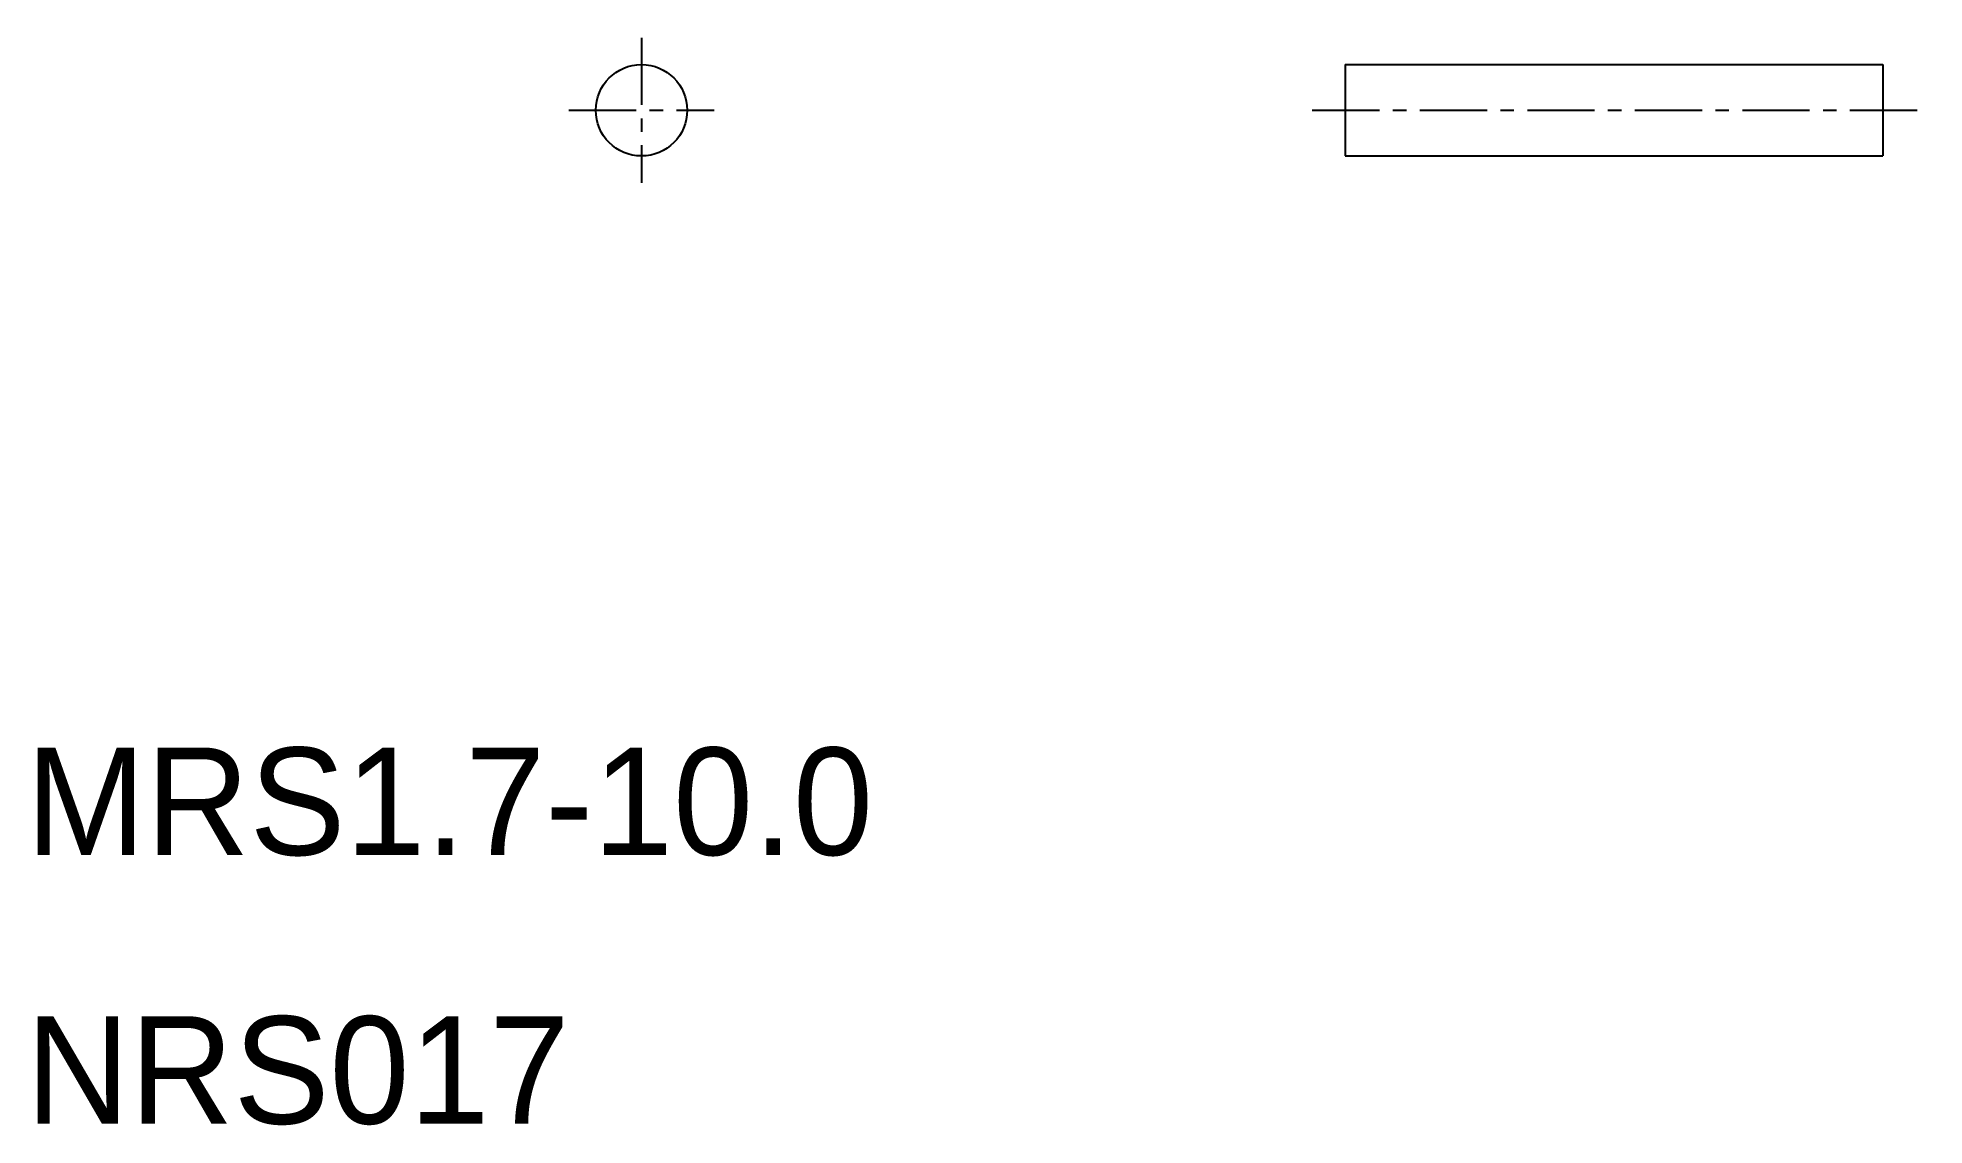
# Model space of a CAD drawing. Extents: x 10.2 to 45.3, y 10 to 30.2.
import ezdxf

# ---------------------------------------------------------------- set-up
doc = ezdxf.new("R2010")
doc.units = 0
doc.linetypes.add('CENTER', pattern=[2, 1.25, -0.25, 0.25, -0.25])
doc.layers.get('0').update_dxf_attribs({"linetype": 'CONTINUOUS'})
doc.layers.add('CENTER', color=1, linetype='CENTER')

msp = doc.modelspace()

# ---------------------------------------------------------------- linework, layer by layer
at = {"color": 7, "linetype": 'CONTINUOUS'}
for p, q in [((34.538, 29.708), (44.538, 29.708)), ((34.538, 29.708), (34.538, 28.008)), ((37.038, 29.708), (37.038, 29.708)), ((39.538, 29.708), (39.538, 29.708)), ((44.538, 29.708), (44.538, 28.008)), ((34.538, 28.008), (44.538, 28.008))]:
    msp.add_line(p, q, dxfattribs=at)
msp.add_circle((21.45, 28.858), 0.85, dxfattribs=at)
at = {"layer": 'CENTER', "color": 1, "linetype": 'CENTER'}
for p, q in [((21.45, 30.208), (21.45, 27.508)), ((20.1, 28.858), (22.8, 28.858)), ((33.927, 28.858), (45.31, 28.858))]:
    msp.add_line(p, q, dxfattribs=at)

# ---------------------------------------------------------------- texts
at = {"color": 7, "linetype": 'CONTINUOUS'}
for s, p in [('MRS1.7-10.0', (10, 15)), ('NRS017', (10, 10))]:
    msp.add_text(s, height=2, dxfattribs=at).set_placement(p)

doc.saveas('drawing.dxf')
